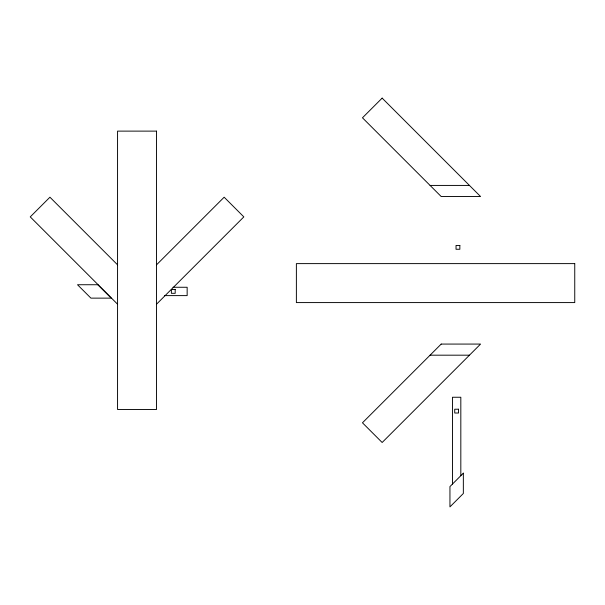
<?xml version="1.0" encoding="UTF-8"?>
<svg xmlns="http://www.w3.org/2000/svg" width="605" height="605" viewBox="0 0 605 605"><rect width="100%" height="100%" fill="white"/><g stroke="black" fill="none" stroke-linecap="round" stroke-linejoin="round"><path stroke-width="0.91" d="M156.529 264.824L224.152 197.2L243.838 216.885L156.529 304.194M430.087 185.425L469.457 185.425M173 287.262L187.149 287.262L187.149 295.611L164.462 295.611M430.087 355.18L469.457 355.18M117.559 264.824L49.935 197.2L30.25 216.885L117.559 304.194M460.821 475.704L460.821 397.251L452.472 397.251L452.472 484.053M382.148 98.116L362.463 117.801L441.196 196.534L480.567 196.534L382.148 98.116M441.196 344.071L362.463 422.804L382.148 442.489L480.567 344.071L441.196 344.071M463.347 473.17L449.946 486.579L449.946 506.884L463.347 493.476L463.347 473.17M156.529 131.119L117.559 131.119L117.559 409.487L156.529 409.487L156.529 131.119M459.845 245.464L456.034 245.464L456.034 249.268L459.845 249.268L459.845 245.464M574.75 263.614L296.382 263.614L296.382 302.583L574.75 302.583L574.75 263.614M97.821 284.736L77.516 284.736L90.924 298.136L111.229 298.136L97.821 284.736M175.193 289.515L171.381 289.515L171.381 293.319L175.193 293.319L175.193 289.515M458.53 409.214L454.726 409.214L454.726 413.018L458.53 413.018L458.53 409.214"/></g></svg>
